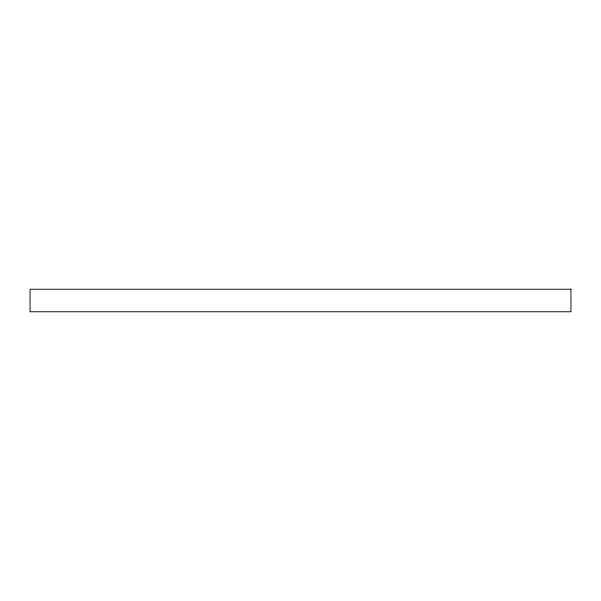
<?xml version="1.0" encoding="UTF-8"?>
<svg xmlns="http://www.w3.org/2000/svg" width="601" height="601" viewBox="0 0 601 601"><rect width="100%" height="100%" fill="white"/><g stroke="black" fill="none" stroke-linecap="round" stroke-linejoin="round"><path stroke-width="0.9" d="M570.95 289.231L30.05 289.231L30.05 311.769L570.95 311.769L570.95 289.231"/></g></svg>
